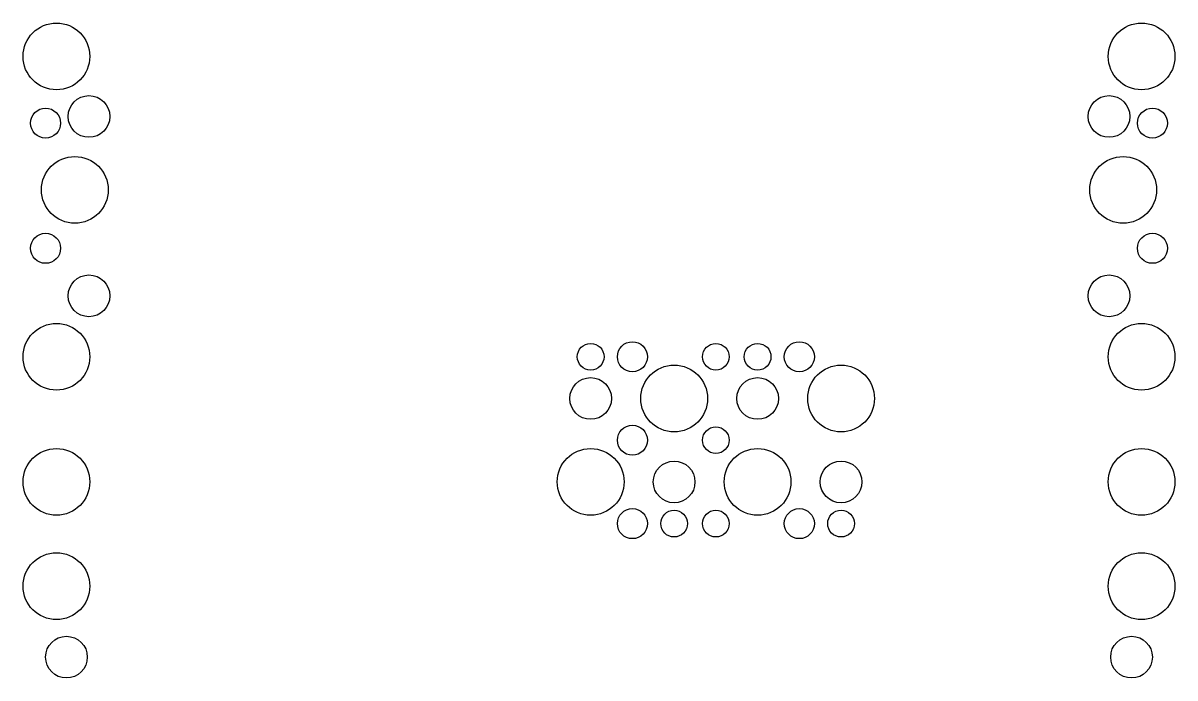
# Model space of a CAD drawing. Extents: x -690 to 690, y -385 to 400.
import ezdxf

# ---------------------------------------------------------------- set-up
doc = ezdxf.new("R2010")
doc.units = 0

msp = doc.modelspace()

# ---------------------------------------------------------------- linework, layer by layer
for centre, radius in [((-650, 360), 40), ((650, 360), 40), ((-611, 288), 25), ((611, 288), 25), ((-663, 280), 18), ((663, 280), 18), ((-628, 200), 40), ((628, 200), 40), ((-663, 130), 18), ((663, 130), 18), ((-611, 73), 25), ((611, 73), 25), ((-650, 0), 40), ((650, 0), 40), ((-10, 0), 16), ((40, 0), 18), ((140, 0), 16), ((190, 0), 16), ((240, 0), 18), ((90, -50), 40), ((290, -50), 40), ((-10, -50), 25), ((190, -50), 25), ((40, -100), 18), ((140, -100), 16), ((-650, -150), 40), ((-650, -150), 40), ((-10, -150), 40), ((190, -150), 40), ((650, -150), 40), ((650, -150), 40), ((90, -150), 25), ((290, -150), 25), ((40, -200), 18), ((90, -200), 16), ((140, -200), 16), ((240, -200), 18), ((290, -200), 16), ((-650, -275), 40), ((650, -275), 40), ((-638, -360), 25), ((638, -360), 25)]:
    msp.add_circle(centre, radius)

doc.saveas('drawing.dxf')
